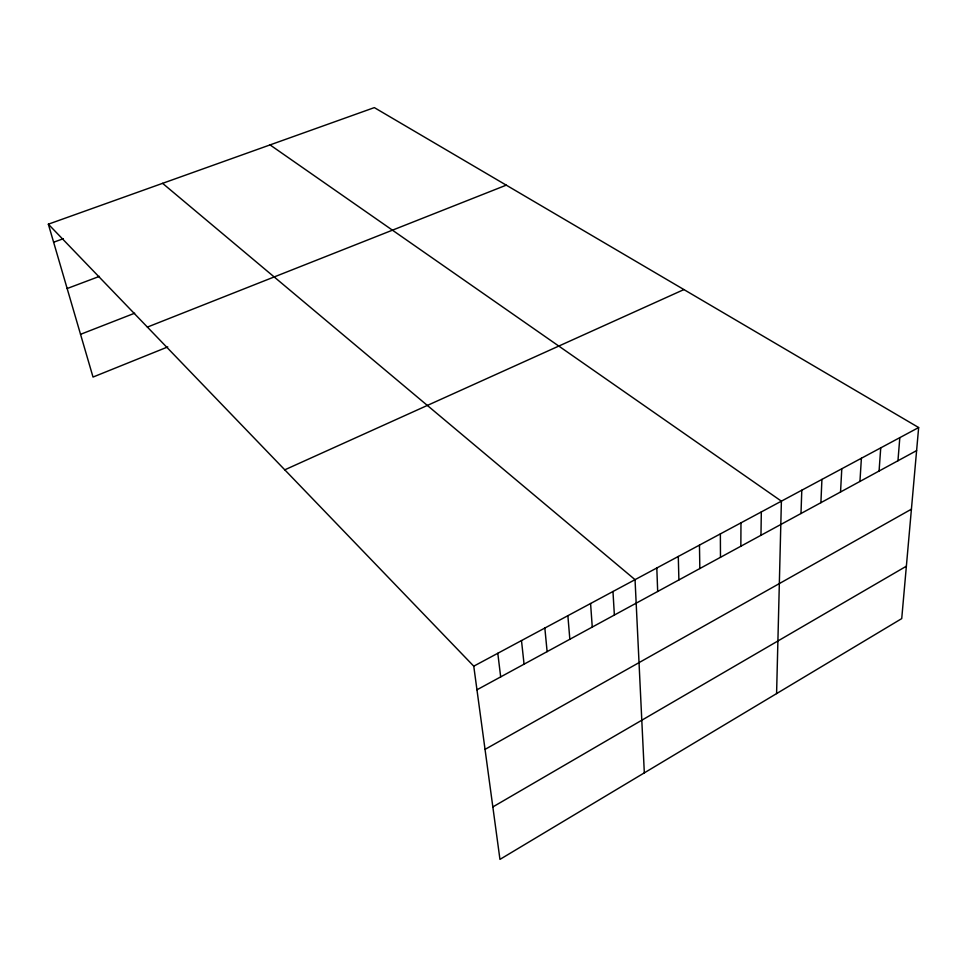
<?xml version="1.0" encoding="UTF-8"?>
<svg xmlns="http://www.w3.org/2000/svg" width="967" height="967" viewBox="0 0 967 967"><rect width="100%" height="100%" fill="white"/><g stroke="black" fill="none" stroke-linecap="round" stroke-linejoin="round"><path stroke-width="1.45" d="M740.855 546.234L740.976 522.833M760.969 535.295L761.319 511.93M776.586 693.593L781.396 501.16L270.059 144.905M800.99 513.513L801.8 490.209M820.898 502.683L821.926 479.414M840.541 491.998L841.786 468.765M859.941 481.445L861.392 458.249M879.076 471.038L880.732 447.878M897.956 460.763L899.818 437.64M918.65 427.535L901.727 618.602L499.951 859.385L473.757 666.178L48.35 224.187L374.338 107.615L918.65 427.535L473.757 666.178M492.844 806.937L906.369 566.203M485.035 749.389L911.422 509.174M476.961 689.797L916.607 450.61M284.769 469.829L683.911 289.568M167.775 346.923L93.025 377.057L48.35 224.187M147.395 327.088L506.273 185.156M80.539 334.328L134.655 313.211M67.158 288.529L99.444 276.369M53.62 242.221L63.314 238.716M162.589 183.331L635.041 579.668L644.324 772.863M497.8 653.281L500.676 676.9M521.491 640.577L524.066 664.172M544.844 628.042L547.117 651.637M567.871 615.689L569.841 639.272M590.583 603.517L592.263 627.075M612.969 591.502L614.371 615.048M656.811 567.992L657.681 591.478M678.29 556.472L678.894 579.934M699.467 545.11L699.83 568.548M720.367 533.893L720.475 557.318"/></g></svg>
